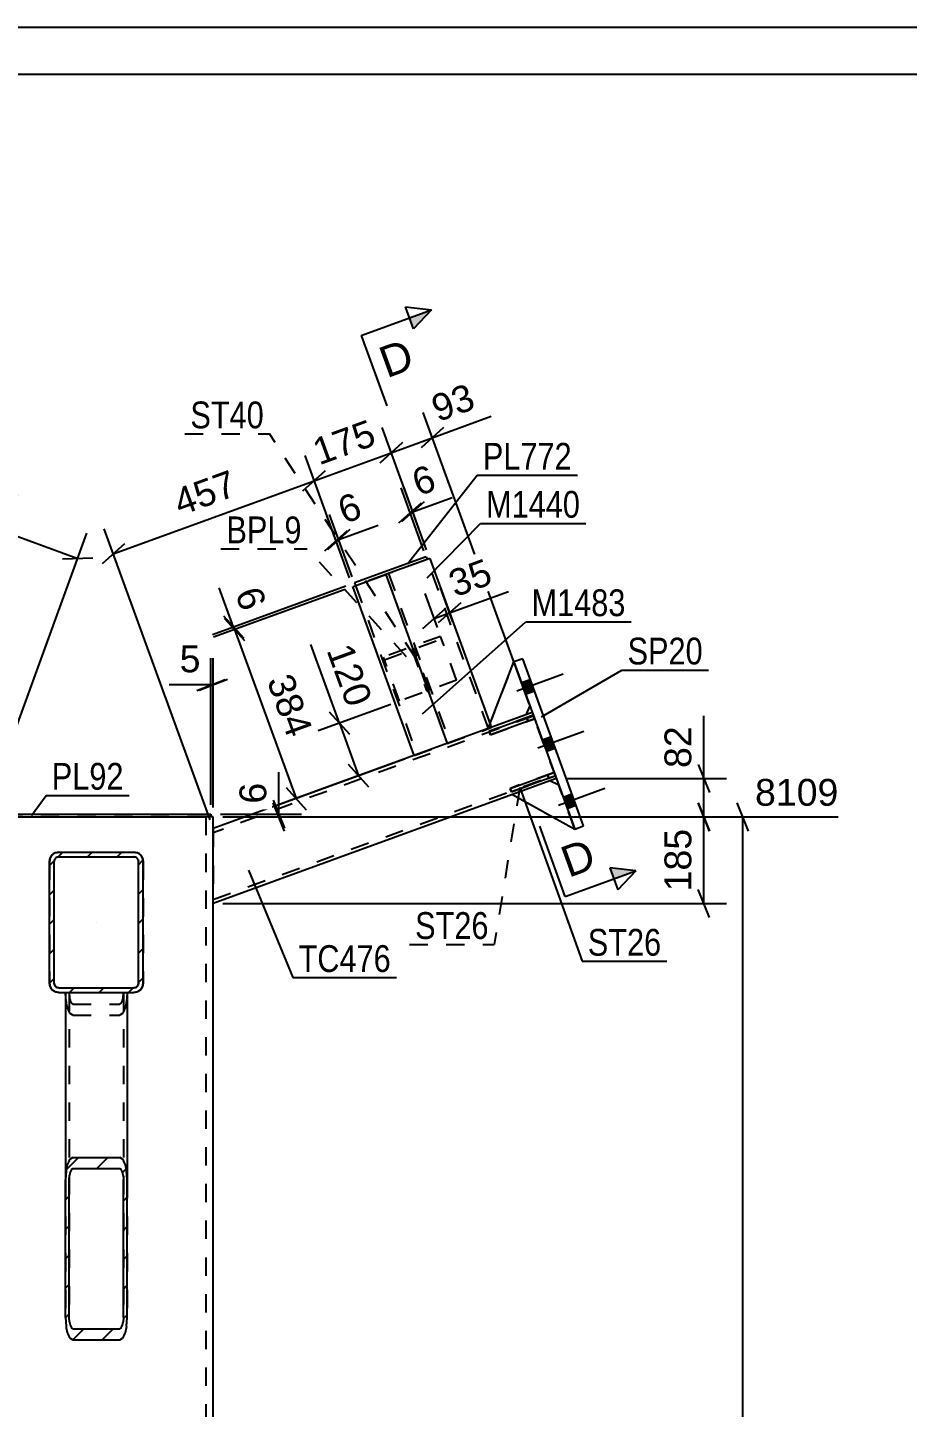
# Model space of a CAD drawing. Header units: millimetres. Extents: x -315 to 526, y -215 to 379.
# Drawn here: x -7.3 to 86.7, y 231.6 to 379 of the extents above; entities that cross this region are included whole.
import ezdxf

# ---------------------------------------------------------------- set-up
doc = ezdxf.new("R2010")
doc.units = ezdxf.units.MM
doc.linetypes.add('DXK_LINE_DOT2', pattern=[3.9198, 1.9599, -1.9599])
doc.linetypes.add('DXK_LINE_DOT3', pattern=[5.9187, 2.979, -0.9799, 0.9799, -0.9799])
doc.styles.add('Arial', font='arial.ttf', dxfattribs={"height": 0.2})
doc.styles.add('Arial Narrow', font='ARIALN.TTF', dxfattribs={"height": 0.2})

# ---------------------------------------------------------------- blocks, each defined once
blk = doc.blocks.new('Unknown-284857918-17864')
at = {"color": 5, "linetype": 'Continuous'}
for p, q in [((525.75, 378.96), (-315.25, 378.96)), ((520.75, 373.96), (-310.25, 373.96))]:
    blk.add_line(p, q, dxfattribs=at)
blk = doc.blocks.new('Part-284857918-11345 - 11259')
at = {"linetype": 'Continuous'}
h = blk.add_hatch(dxfattribs=at)
h.set_pattern_fill('', scale=0.7, style=0, pattern_type=0)
h.set_pattern_definition([(45, (-5, 276.9), (-1.57154, 1.57154), [])])
h.paths.add_polyline_path([(-5, 289.9), (-5, 276.9), (-4.92, 276.52), (-4.71, 276.19), (-4.38, 275.98), (-4, 275.9), (4, 275.9), (4.38, 275.98), (4.71, 276.19), (4.92, 276.52), (5, 276.9), (5, 289.9), (4.92, 290.28), (4.71, 290.61), (4.38, 290.82), (4, 290.9), (-4, 290.9), (-4.38, 290.82), (-4.71, 290.61), (-4.92, 290.28)])
h.paths.add_polyline_path([(-4.35, 290.25), (-4.19, 290.36), (-4, 290.4), (4, 290.4), (4.19, 290.36), (4.35, 290.25), (4.46, 290.09), (4.5, 289.9), (4.5, 276.9), (4.46, 276.71), (4.35, 276.55), (4.19, 276.44), (4, 276.4), (-4, 276.4), (-4.19, 276.44), (-4.35, 276.55), (-4.46, 276.71), (-4.5, 276.9), (-4.5, 289.9), (-4.46, 290.09)])
at = {"color": 7, "linetype": 'DXK_LINE_DOT2'}
for p, q in [((-4.38, 290.82), (-4, 290.9)), ((-4, 290.4), (-4.19, 290.36)), ((-4, 290.9), (4, 290.9)), ((-4, 290.4), (4, 290.4)), ((4, 290.9), (4.38, 290.82)), ((4.19, 290.36), (4, 290.4)), ((-5, 289.9), (-4.92, 290.28)), ((-5, 276.9), (-5, 289.9)), ((-4.46, 290.09), (-4.5, 289.9)), ((-4.5, 276.9), (-4.5, 289.9)), ((4.5, 289.9), (4.46, 290.09)), ((4.5, 276.9), (4.5, 289.9)), ((4.92, 290.28), (5, 289.9)), ((5, 276.9), (5, 289.9)), ((-4.92, 276.52), (-5, 276.9)), ((-4.5, 276.9), (-4.46, 276.71)), ((-4, 275.9), (-4.38, 275.98)), ((-4.19, 276.44), (-4, 276.4)), ((-4, 276.4), (4, 276.4)), ((-4, 275.9), (4, 275.9)), ((4, 276.4), (4.19, 276.44)), ((4.38, 275.98), (4, 275.9)), ((4.46, 276.71), (4.5, 276.9)), ((5, 276.9), (4.92, 276.52))]:
    blk.add_line(p, q, dxfattribs=at)
at = {"color": 2, "linetype": 'Continuous'}
for p, q in [((-4, 290.9), (-4.38, 290.82)), ((-4.19, 290.36), (-4, 290.4)), ((-4, 290.9), (4, 290.9)), ((-4, 290.4), (4, 290.4)), ((4.38, 290.82), (4, 290.9)), ((4, 290.4), (4.19, 290.36)), ((-4.92, 290.28), (-5, 289.9)), ((-5, 276.9), (-5, 289.9)), ((-4.5, 289.9), (-4.46, 290.09)), ((-4.5, 276.9), (-4.5, 289.9)), ((4.46, 290.09), (4.5, 289.9)), ((4.5, 276.9), (4.5, 289.9)), ((5, 289.9), (4.92, 290.28)), ((5, 276.9), (5, 289.9)), ((-5, 276.9), (-4.92, 276.52)), ((-4.46, 276.71), (-4.5, 276.9)), ((-4.38, 275.98), (-4, 275.9)), ((-4, 276.4), (-4.19, 276.44)), ((-4, 276.4), (4, 276.4)), ((-4, 275.9), (4, 275.9)), ((4.19, 276.44), (4, 276.4)), ((4, 275.9), (4.38, 275.98)), ((4.5, 276.9), (4.46, 276.71)), ((4.92, 276.52), (5, 276.9))]:
    blk.add_line(p, q, dxfattribs=at)
at = {"color": 7, "linetype": 'DXK_LINE_DOT3'}
blk.add_line((0, 283.4), (0, 283.4), dxfattribs=at)
at = {"color": 7, "linetype": 'DXK_LINE_DOT2'}
for centre, radius, start, end in [((-4, 289.9), 1, 112.5, 157.5), ((-4, 289.9), 0.5, 112.5, 157.5), ((4, 289.9), 0.5, 22.5, 67.5), ((4, 289.9), 1, 22.5, 67.5), ((-4, 276.9), 1, 202.5, 247.5), ((-4, 276.9), 0.5, 202.5, 247.5), ((4, 276.9), 0.5, 292.5, 337.5), ((4, 276.9), 1, 292.5, 337.5)]:
    blk.add_arc(centre, radius, start, end, dxfattribs=at)
at = {"color": 2, "linetype": 'Continuous'}
for centre, radius, start, end in [((-4, 289.9), 1, 112.5, 157.5), ((-4, 289.9), 0.5, 112.5, 157.5), ((4, 289.9), 0.5, 22.5, 67.5), ((4, 289.9), 1, 22.5, 67.5), ((-4, 276.9), 1, 202.5, 247.5), ((-4, 276.9), 0.5, 202.5, 247.5), ((4, 276.9), 0.5, 292.5, 337.5), ((4, 276.9), 1, 292.5, 337.5)]:
    blk.add_arc(centre, radius, start, end, dxfattribs=at)
blk = doc.blocks.new('Part-284857918-11347 - 11259')
at = {"linetype": 'Continuous'}
h = blk.add_hatch(dxfattribs=at)
h.set_pattern_fill('', scale=0.7, style=0, pattern_type=0)
h.set_pattern_definition([(45, (-3.3, 241.1665), (-1.57154, 1.57154), [])])
h.paths.add_polyline_path([(-3.3, 255.91), (-3.3, 241.17), (-3.24, 240.26), (-3.07, 239.5), (-2.81, 238.99), (-2.5, 238.81), (2.5, 238.81), (2.81, 238.99), (3.07, 239.5), (3.24, 240.26), (3.3, 241.17), (3.3, 255.91), (3.24, 256.81), (3.07, 257.58), (2.81, 258.09), (2.5, 258.27), (-2.5, 258.27), (-2.81, 258.09), (-3.07, 257.58), (-3.24, 256.81)])
h.paths.add_polyline_path([(-2.78, 256.74), (-2.65, 257), (-2.5, 257.09), (2.5, 257.09), (2.65, 257), (2.78, 256.74), (2.87, 256.36), (2.9, 255.91), (2.9, 241.17), (2.87, 240.72), (2.78, 240.33), (2.65, 240.08), (2.5, 239.99), (-2.5, 239.99), (-2.65, 240.08), (-2.78, 240.33), (-2.87, 240.72), (-2.9, 241.17), (-2.9, 255.91), (-2.87, 256.36)])
at = {"color": 2, "linetype": 'Continuous'}
for p, q in [((-3.3, 275.9), (-3.3, 255.91)), ((3.3, 275.9), (3.3, 255.91)), ((-2.5, 258.27), (-2.81, 258.09)), ((-2.5, 258.27), (2.5, 258.27)), ((2.81, 258.09), (2.5, 258.27)), ((-3.24, 256.81), (-3.3, 255.91)), ((-2.65, 257), (-2.5, 257.09)), ((-2.5, 257.09), (2.5, 257.09)), ((2.5, 257.09), (2.65, 257)), ((3.3, 255.91), (3.24, 256.81)), ((-3.3, 241.17), (-3.3, 255.91)), ((-2.9, 255.91), (-2.87, 256.36)), ((-2.9, 241.17), (-2.9, 255.91)), ((2.87, 256.36), (2.9, 255.91)), ((2.9, 241.17), (2.9, 255.91)), ((3.3, 241.17), (3.3, 255.91)), ((-3.3, 241.17), (-3.24, 240.26)), ((-2.87, 240.72), (-2.9, 241.17)), ((2.9, 241.17), (2.87, 240.72)), ((3.24, 240.26), (3.3, 241.17)), ((-2.81, 238.99), (-2.5, 238.81)), ((-2.5, 239.99), (-2.65, 240.08)), ((-2.5, 239.99), (2.5, 239.99)), ((-2.5, 238.81), (2.5, 238.81)), ((2.65, 240.08), (2.5, 239.99)), ((2.5, 238.81), (2.81, 238.99))]:
    blk.add_line(p, q, dxfattribs=at)
at = {"color": 7, "linetype": 'DXK_LINE_DOT2'}
for p, q in [((-3.3, 275.9), (3.3, 275.9)), ((-3.24, 274.94), (-3.3, 275.84)), ((-2.9, 275.9), (-2.9, 241.17)), ((-2.9, 275.84), (-2.87, 275.39)), ((2.87, 275.39), (2.9, 275.84)), ((2.9, 275.9), (2.9, 241.17)), ((3.3, 275.84), (3.24, 274.94)), ((-2.65, 274.75), (-2.5, 274.66)), ((-2.5, 274.66), (2.5, 274.66)), ((2.5, 274.66), (2.65, 274.75)), ((-2.5, 273.48), (-2.81, 273.66)), ((-2.5, 273.48), (2.5, 273.48)), ((2.81, 273.66), (2.5, 273.48)), ((-3.3, 255.91), (-3.3, 241.17)), ((3.3, 255.91), (3.3, 241.17))]:
    blk.add_line(p, q, dxfattribs=at)
for centre, radius, start, end in [((-0.49, 275.16), 2.76, 184.5911, 212.8754), ((-1.49, 275.5), 1.38, 184.5911, 212.8754), ((1.49, 275.5), 1.38, 327.1246, 355.4089), ((0.49, 275.16), 2.76, 327.1246, 355.4089)]:
    blk.add_arc(centre, radius, start, end, dxfattribs=at)
at = {"color": 2, "linetype": 'Continuous'}
for centre, radius, start, end in [((-0.49, 256.59), 2.76, 147.1246, 175.4089), ((0.49, 256.59), 2.76, 4.5911, 32.8754), ((-1.49, 256.25), 1.38, 147.1246, 175.4089), ((1.49, 256.25), 1.38, 4.5911, 32.8754), ((-0.49, 240.48), 2.76, 184.5911, 212.8754), ((-1.49, 240.83), 1.38, 184.5911, 212.8754), ((1.49, 240.83), 1.38, 327.1246, 355.4089), ((0.49, 240.48), 2.76, 327.1246, 355.4089)]:
    blk.add_arc(centre, radius, start, end, dxfattribs=at)
blk = doc.blocks.new('Part-284857918-11422 - 11259')
at = {"color": 7, "linetype": 'DXK_LINE_DOT2'}
for p, q in [((48.91, 299.41), (44.21, 297.7)), ((49.05, 299.04), (48.91, 299.41)), ((44.35, 297.33), (49.05, 299.04)), ((48.2, 299.16), (48.34, 298.78)), ((44.21, 297.7), (44.35, 297.33))]:
    blk.add_line(p, q, dxfattribs=at)
blk = doc.blocks.new('Part-284857918-11423 - 11259')
at = {"color": 7, "linetype": 'DXK_LINE_DOT2'}
for p, q in [((46.69, 305.52), (41.99, 303.81)), ((42.12, 303.43), (46.82, 305.14)), ((45.98, 305.26), (46.12, 304.89)), ((46.82, 305.14), (46.69, 305.52)), ((41.99, 303.81), (42.12, 303.43))]:
    blk.add_line(p, q, dxfattribs=at)
blk = doc.blocks.new('Part-284857918-11424 - 11259')
at = {"color": 2, "linetype": 'Continuous'}
for p, q in [((44.21, 297.7), (48.91, 299.41)), ((48.91, 299.41), (49.05, 299.04)), ((49.05, 299.04), (44.35, 297.33)), ((44.35, 297.33), (44.21, 297.7))]:
    blk.add_line(p, q, dxfattribs=at)
at = {"color": 7, "linetype": 'DXK_LINE_DOT2'}
blk.add_line((48.34, 298.78), (48.2, 299.16), dxfattribs=at)
blk = doc.blocks.new('Part-284857918-11425 - 11259')
at = {"color": 2, "linetype": 'Continuous'}
for p, q in [((41.99, 303.81), (46.69, 305.52)), ((46.82, 305.14), (42.12, 303.43)), ((46.69, 305.52), (46.82, 305.14)), ((42.12, 303.43), (41.99, 303.81))]:
    blk.add_line(p, q, dxfattribs=at)
at = {"color": 7, "linetype": 'DXK_LINE_DOT2'}
blk.add_line((46.12, 304.89), (45.98, 305.26), dxfattribs=at)
blk = doc.blocks.new('Part-284857918-11426 - 11259')
at = {"color": 7, "linetype": 'DXK_LINE_DOT2'}
for p, q in [((48.44, 298.5), (44.45, 297.04)), ((49.4, 298.05), (48.44, 298.5)), ((51.11, 293.35), (49.4, 298.05)), ((44.45, 297.04), (51.11, 293.35))]:
    blk.add_line(p, q, dxfattribs=at)
blk = doc.blocks.new('Part-284857918-11369 - 11259')
at = {"color": 7, "linetype": 'DXK_LINE_DOT2'}
for p, q in [((46.72, 305.43), (12.5, 292.97)), ((45.88, 305.55), (41.88, 304.09)), ((49.15, 298.75), (46.58, 305.8)), ((12.5, 285.84), (49.01, 299.13)), ((48.44, 298.5), (44.45, 297.04)), ((12.5, 293.4), (12.5, 285.42))]:
    blk.add_line(p, q, dxfattribs=at)
at = {"color": 2, "linetype": 'Continuous'}
for p, q in [((46.58, 305.8), (45.88, 305.55)), ((41.88, 304.09), (12.5, 293.4)), ((49.15, 298.75), (48.44, 298.5)), ((44.45, 297.04), (12.5, 285.42))]:
    blk.add_line(p, q, dxfattribs=at)
blk = doc.blocks.new('Part-284857918-11371 - 11259')
at = {"color": 2, "linetype": 'Continuous'}
for p, q in [((45.56, 311.55), (44.62, 311.21)), ((44.62, 311.21), (51.11, 293.35)), ((52.05, 293.69), (45.56, 311.55)), ((51.11, 293.35), (52.05, 293.69))]:
    blk.add_line(p, q, dxfattribs=at)
blk = doc.blocks.new('Part-284857918-11375 - 11259')
at = {"color": 2, "linetype": 'Continuous'}
for p, q in [((-12.25, 294.65), (-12.25, 294.95)), ((-12.25, 294.95), (12.25, 294.95)), ((12.25, 294.95), (12.25, 294.65)), ((-11.7, 294.65), (-12.25, 294.65)), ((12.25, 294.65), (11.7, 294.65))]:
    blk.add_line(p, q, dxfattribs=at)
at = {"color": 7, "linetype": 'DXK_LINE_DOT2'}
blk.add_line((11.7, 294.65), (-11.7, 294.65), dxfattribs=at)
blk = doc.blocks.new('Part-284857918-11381 - 11259')
at = {"color": 7, "linetype": 'DXK_LINE_DOT2'}
for p, q in [((-4, 290.9), (-4.38, 290.82)), ((-4.19, 290.36), (-4, 290.4)), ((-4, 290.9), (4, 290.9)), ((-4, 290.9), (-4, 290.9)), ((-4, 290.4), (-4, 290.4)), ((-4, 290.4), (4, 290.4)), ((4, 290.9), (4, 290.9)), ((4.38, 290.82), (4, 290.9)), ((4, 290.4), (4, 290.4)), ((4, 290.4), (4.19, 290.36)), ((-4.92, 290.28), (-5, 289.9)), ((-5, 289.9), (-5, 276.9)), ((-4.5, 289.9), (-4.46, 290.09)), ((-4.5, 289.9), (-4.5, 289.9)), ((-4.5, 276.9), (-4.5, 289.9)), ((4.46, 290.09), (4.5, 289.9)), ((4.5, 289.9), (4.5, 289.9)), ((4.5, 276.9), (4.5, 289.9)), ((5, 289.9), (4.92, 290.28)), ((5, 289.9), (5, 276.9)), ((-5, 276.9), (-4.92, 276.52)), ((-4.5, 276.9), (-4.5, 276.9)), ((-4.46, 276.71), (-4.5, 276.9)), ((-4.38, 275.98), (-4, 275.9)), ((-4, 276.4), (-4.19, 276.44)), ((-4, 276.4), (-4, 276.4)), ((-4, 276.4), (4, 276.4)), ((-4, 275.9), (4, 275.9)), ((-4, 275.9), (-4, 275.9)), ((4.19, 276.44), (4, 276.4)), ((4, 276.4), (4, 276.4)), ((4, 275.9), (4.38, 275.98)), ((4, 275.9), (4, 275.9)), ((4.5, 276.9), (4.46, 276.71)), ((4.5, 276.9), (4.5, 276.9)), ((4.92, 276.52), (5, 276.9))]:
    blk.add_line(p, q, dxfattribs=at)
for centre, radius, start, end in [((-4, 289.9), 1, 112.5, 157.5), ((-4, 289.9), 0.5, 112.5, 157.5), ((4, 289.9), 0.5, 22.5, 67.5), ((4, 289.9), 1, 22.5, 67.5), ((-4, 276.9), 1, 202.5, 247.5), ((-4, 276.9), 0.5, 202.5, 247.5), ((4, 276.9), 0.5, 292.5, 337.5), ((4, 276.9), 1, 292.5, 337.5)]:
    blk.add_arc(centre, radius, start, end, dxfattribs=at)
blk = doc.blocks.new('Part-284857918-11401 - 11259')
at = {"color": 2, "linetype": 'Continuous'}
for q in [(31.02, 320.57), (42.07, 304.56)]:
    blk.add_line((35.63, 322.25), q, dxfattribs=at)
at = {"color": 7, "linetype": 'DXK_LINE_DOT2'}
for p, q in [((41.91, 304.1), (35.35, 322.14)), ((30.97, 320.55), (30.93, 320.54)), ((30.93, 320.54), (30.97, 320.55)), ((30.93, 320.54), (37.5, 302.49)), ((31.02, 320.57), (30.97, 320.55)), ((30.97, 320.55), (31.02, 320.57)), ((31.21, 320.64), (31.23, 320.65)), ((31.21, 320.64), (37.78, 302.59)), ((37.5, 302.49), (42.2, 304.2)), ((41.9, 304.14), (41.91, 304.1)), ((42.07, 304.56), (42.2, 304.2))]:
    blk.add_line(p, q, dxfattribs=at)
blk = doc.blocks.new('Part-284857918-11403 - 11259')
at = {"color": 2, "linetype": 'Continuous'}
for p, q in [((27.45, 319.27), (30.93, 320.54)), ((30.93, 320.54), (37.5, 302.49)), ((27.41, 319.25), (27.45, 319.27)), ((33.97, 301.21), (27.41, 319.25))]:
    blk.add_line(p, q, dxfattribs=at)
at = {"color": 7, "linetype": 'DXK_LINE_DOT2'}
for p, q in [((27.69, 319.36), (34.26, 301.31)), ((33.97, 301.21), (37.5, 302.49)), ((37.5, 302.49), (37.5, 302.49)), ((37.5, 302.49), (37.5, 302.49)), ((37.5, 302.49), (37.5, 302.49)), ((33.97, 301.21), (33.97, 301.21)), ((33.97, 301.21), (33.97, 301.21))]:
    blk.add_line(p, q, dxfattribs=at)
blk = doc.blocks.new('Part-284857918-11405 - 11259')
at = {"color": 2, "linetype": 'Continuous'}
for p, q in [((35.24, 322.43), (27.59, 319.64)), ((35.24, 322.43), (35.35, 322.14)), ((31.02, 320.57), (30.93, 320.54)), ((27.59, 319.64), (27.69, 319.36))]:
    blk.add_line(p, q, dxfattribs=at)
at = {"color": 7, "linetype": 'DXK_LINE_DOT2'}
for p, q in [((35.35, 322.14), (31.02, 320.57)), ((30.93, 320.54), (27.69, 319.36))]:
    blk.add_line(p, q, dxfattribs=at)
blk = doc.blocks.new('Part-284857918-11407 - 11259')
at = {"color": 7, "linetype": 'DXK_LINE_DOT2'}
for p, q in [((36.79, 313.94), (30.68, 311.72)), ((38.5, 309.25), (36.79, 313.94)), ((30.78, 311.44), (36.89, 313.66)), ((32.39, 307.02), (30.68, 311.72)), ((38.5, 309.25), (32.39, 307.02))]:
    blk.add_line(p, q, dxfattribs=at)
blk = doc.blocks.new('Part-284857918-11408 - 11259')
at = {"color": 7, "linetype": 'DXK_LINE_DOT2'}
for p, q in [((33.98, 312.6), (33.7, 312.5)), ((33.7, 312.5), (35.31, 308.08)), ((35.59, 308.19), (33.98, 312.6)), ((34.24, 311.9), (33.95, 311.8)), ((35.31, 308.08), (35.59, 308.19))]:
    blk.add_line(p, q, dxfattribs=at)
blk = doc.blocks.new('Part-284857918-11413 - 11259')
at = {"color": 2, "linetype": 'Continuous'}
for p, q in [((-10.9, 294.65), (11.7, 294.65)), ((12.5, 294.65), (12.25, 294.65)), ((12.5, 62), (12.5, 294.65))]:
    blk.add_line(p, q, dxfattribs=at)
at = {"color": 7, "linetype": 'DXK_LINE_DOT2'}
for p, q in [((12.25, 294.65), (10.9, 294.65)), ((11.7, 294.65), (11.7, 62))]:
    blk.add_line(p, q, dxfattribs=at)
blk = doc.blocks.new('Part-284857918-11427 - 11259')
at = {"color": 2, "linetype": 'Continuous'}
for p, q in [((48.44, 298.5), (44.45, 297.04)), ((49.4, 298.05), (48.44, 298.5)), ((44.45, 297.04), (51.11, 293.35))]:
    blk.add_line(p, q, dxfattribs=at)
at = {"color": 7, "linetype": 'DXK_LINE_DOT2'}
blk.add_line((51.11, 293.35), (49.4, 298.05), dxfattribs=at)
blk = doc.blocks.new('Part-284857918-11428 - 11259')
at = {"color": 7, "linetype": 'DXK_LINE_DOT2'}
for p, q in [((41.88, 304.09), (44.62, 311.21)), ((44.62, 311.21), (46.33, 306.51)), ((45.88, 305.55), (41.88, 304.09)), ((46.33, 306.51), (45.88, 305.55))]:
    blk.add_line(p, q, dxfattribs=at)
blk = doc.blocks.new('Part-284857918-11429 - 11259')
at = {"color": 2, "linetype": 'Continuous'}
for p, q in [((41.88, 304.09), (44.62, 311.21)), ((45.88, 305.55), (41.88, 304.09)), ((46.33, 306.51), (45.88, 305.55))]:
    blk.add_line(p, q, dxfattribs=at)
at = {"color": 7, "linetype": 'DXK_LINE_DOT2'}
blk.add_line((44.62, 311.21), (46.33, 306.51), dxfattribs=at)
blk = doc.blocks.new('Bolt-284857918-11459 - 11259')
at = {"linetype": 'Continuous'}
for points in [[(45.42, 309), (45.86, 307.78), (46.8, 308.12), (46.36, 309.34)], [(45.42, 309), (45.86, 307.78), (46.8, 308.12), (46.36, 309.34)], [(45.42, 309), (45.86, 307.78), (46.8, 308.12), (46.36, 309.34)], [(47.64, 302.89), (48.09, 301.67), (49.03, 302.01), (48.58, 303.23)], [(47.64, 302.89), (48.09, 301.67), (49.03, 302.01), (48.58, 303.23)], [(49.87, 296.78), (50.31, 295.56), (51.25, 295.9), (50.81, 297.12)], [(49.87, 296.78), (50.31, 295.56), (51.25, 295.9), (50.81, 297.12)], [(49.87, 296.78), (50.31, 295.56), (51.25, 295.9), (50.81, 297.12)]]:
    blk.add_hatch(color=1, dxfattribs=at).paths.add_polyline_path(points)
at = {"color": 1, "linetype": 'Continuous'}
for p, q in [((44.94, 308.13), (49.87, 309.93)), ((44.94, 308.13), (49.87, 309.93)), ((44.94, 308.13), (49.87, 309.93)), ((45.42, 309), (46.36, 309.34)), ((45.42, 309), (46.36, 309.34)), ((45.42, 309), (46.36, 309.34)), ((45.86, 307.78), (46.8, 308.12)), ((45.86, 307.78), (46.8, 308.12)), ((45.86, 307.78), (46.8, 308.12)), ((47.16, 302.02), (52.09, 303.82)), ((47.16, 302.02), (52.09, 303.82)), ((47.64, 302.89), (48.58, 303.23)), ((47.64, 302.89), (48.58, 303.23)), ((48.09, 301.67), (49.03, 302.01)), ((48.09, 301.67), (49.03, 302.01)), ((49.38, 295.91), (54.32, 297.71)), ((49.38, 295.91), (54.32, 297.71)), ((49.38, 295.91), (54.32, 297.71)), ((49.87, 296.78), (50.81, 297.12)), ((49.87, 296.78), (50.81, 297.12)), ((49.87, 296.78), (50.81, 297.12)), ((50.31, 295.56), (51.25, 295.9)), ((50.31, 295.56), (51.25, 295.9)), ((50.31, 295.56), (51.25, 295.9))]:
    blk.add_line(p, q, dxfattribs=at)
blk = doc.blocks.new('StraightDimension-284857918-29496 - 11259')
at = {"color": 7, "linetype": 'Continuous'}
for p, q in [((35, 323.08), (32.56, 329.81)), ((35.29, 323.19), (32.84, 329.92)), ((32.33, 326.06), (34.73, 328.21)), ((35.02, 328.31), (32.61, 326.16)), ((33.53, 327.13), (33.81, 327.24))]:
    blk.add_line(p, q, dxfattribs=at)
at = {"color": 0}
blk.add_wipeout([(37.27, 329.29), (35.83, 333.24), (32.61, 332.07), (34.05, 328.12)], dxfattribs=at)
at = {"color": 7, "linetype": 'Continuous'}
blk.add_line((33.81, 327.24), (38.02, 328.77), dxfattribs=at)
blk.add_line((33.81, 327.24), (38.02, 328.77), dxfattribs=at)
at = {"color": 3, "style": 'Arial'}
blk.add_text('6', height=2.87, rotation=20.002, dxfattribs=at).set_placement((34.41, 328.89))
blk = doc.blocks.new('StraightDimension-284857918-29830 - 11259')
at = {"color": 7, "linetype": 'Continuous'}
for p, q in [((46.24, 306.74), (34.92, 337.84)), ((35.29, 323.19), (30.53, 336.24)), ((37.1, 336.24), (34.69, 334.08)), ((30.31, 332.49), (32.71, 334.64)), ((31.51, 333.56), (35.9, 335.16))]:
    blk.add_line(p, q, dxfattribs=at)
at = {"color": 0}
blk.add_wipeout([(41.44, 337.98), (40, 341.92), (34.7, 339.99), (36.13, 336.04)], dxfattribs=at)
at = {"color": 7, "linetype": 'Continuous'}
blk.add_line((35.9, 335.16), (42.19, 337.45), dxfattribs=at)
blk.add_line((35.9, 335.16), (42.19, 337.45), dxfattribs=at)
at = {"color": 3, "style": 'Arial'}
blk.add_text('93', height=2.865, rotation=20.002, dxfattribs=at).set_placement((36.49, 336.81))
blk = doc.blocks.new('StraightDimension-284857918-29334 - 11259')
at = {"color": 7, "linetype": 'Continuous'}
for p, q in [((12.25, 295.95), (12.25, 311.6)), ((12.5, 295.65), (12.5, 311.6)), ((12.25, 308.75), (7.78, 308.75)), ((12.25, 308.75), (7.78, 308.75)), ((10.75, 308.15), (13.75, 309.35)), ((14, 309.35), (11, 308.15)), ((12.25, 308.75), (12.5, 308.75))]:
    blk.add_line(p, q, dxfattribs=at)
at = {"color": 0}
blk.add_wipeout([(11.73, 309.5), (11.73, 313.7), (8.3, 313.7), (8.3, 309.5)], dxfattribs=at)
at = {"color": 3, "style": 'Arial'}
blk.add_text('5', height=2.87, dxfattribs=at).set_placement((8.9, 310.1))
blk = doc.blocks.new('StraightDimension-284857918-29380 - 11259')
at = {"color": 7, "linetype": 'Continuous'}
for p, q in [((69.68, 293.15), (68.48, 296.15)), ((13.5, 294.65), (79.27, 294.65)), ((69.08, 124.27), (69.08, 294.65))]:
    blk.add_line(p, q, dxfattribs=at)
at = {"color": 0, "linetype": 'Continuous'}
blk.add_wipeout([(79.87, 295.25), (79.87, 299.45), (69.78, 299.45), (69.78, 295.25)], dxfattribs=at)
at = {"color": 3, "linetype": 'Continuous', "style": 'Arial'}
blk.add_text('8109', height=2.865, dxfattribs=at).set_placement((70.38, 295.85))
blk = doc.blocks.new('StraightDimension-284857918-29478 - 11259')
at = {"color": 7, "linetype": 'Continuous'}
for p, q in [((64.92, 298.75), (64.92, 305.45)), ((64.92, 298.75), (64.92, 305.45)), ((64.32, 300.25), (65.52, 297.25)), ((50.15, 298.75), (67.32, 298.75)), ((64.92, 294.65), (64.92, 298.75)), ((65.52, 293.15), (64.32, 296.15)), ((13.5, 294.65), (67.32, 294.65))]:
    blk.add_line(p, q, dxfattribs=at)
at = {"color": 0}
blk.add_wipeout([(64.17, 304.93), (59.97, 304.93), (59.97, 299.28), (64.17, 299.28)], dxfattribs=at)
at = {"color": 3, "style": 'Arial'}
blk.add_text('82', height=2.865, rotation=90.0002, dxfattribs=at).set_placement((63.57, 299.88))
blk = doc.blocks.new('StraightDimension-284857918-29479 - 11259')
at = {"color": 7, "linetype": 'Continuous'}
for p, q in [((64.32, 296.15), (65.52, 293.15)), ((13.5, 294.65), (67.32, 294.65)), ((64.92, 285.42), (64.92, 294.65)), ((65.52, 283.92), (64.32, 286.92)), ((13.5, 285.42), (67.32, 285.42))]:
    blk.add_line(p, q, dxfattribs=at)
at = {"color": 0}
blk.add_wipeout([(64.17, 293.97), (59.97, 293.97), (59.97, 286.1), (64.17, 286.1)], dxfattribs=at)
at = {"color": 3, "style": 'Arial'}
blk.add_text('185', height=2.865, rotation=90.0002, dxfattribs=at).set_placement((63.57, 286.7))
blk = doc.blocks.new('StraightDimension-284857918-29621 - 11259')
at = {"color": 7, "linetype": 'Continuous'}
for p, q in [((-27.06, 320.2), (-22.49, 332.76)), ((-21.85, 330.14), (-25.08, 330.04)), ((-23.46, 330.09), (-1.99, 322.27)), ((-12.16, 294.34), (-1.02, 324.95)), ((-3.61, 322.22), (-0.38, 322.32))]:
    blk.add_line(p, q, dxfattribs=at)
at = {"color": 0}
blk.add_wipeout([(-8.77, 325.54), (-7.34, 329.48), (-14.73, 332.18), (-16.17, 328.23)], dxfattribs=at)
at = {"color": 3, "style": 'Arial'}
blk.add_text('457', height=2.865, rotation=-20.002, dxfattribs=at).set_placement((-15.4, 328.59))
blk = doc.blocks.new('StraightDimension-284857918-29831 - 11259')
at = {"color": 7, "linetype": 'Continuous'}
for p, q in [((35.29, 323.19), (30.53, 336.24)), ((32.71, 334.64), (30.31, 332.49)), ((27.06, 320.19), (22.31, 333.25)), ((23.29, 330.57), (31.51, 333.56)), ((22.08, 329.49), (24.49, 331.65))]:
    blk.add_line(p, q, dxfattribs=at)
at = {"color": 0}
blk.add_wipeout([(30.84, 334.12), (29.4, 338.06), (22.01, 335.37), (23.44, 331.43)], dxfattribs=at)
at = {"color": 3, "style": 'Arial'}
blk.add_text('175', height=2.865, rotation=20.002, dxfattribs=at).set_placement((23.8, 332.19))
blk = doc.blocks.new('StraightDimension-284857918-29832 - 11259')
at = {"color": 7, "linetype": 'Continuous'}
for p, q in [((27.06, 320.19), (22.31, 333.25)), ((22.08, 329.49), (24.49, 331.65)), ((1.81, 322.76), (23.29, 330.57)), ((12.16, 294.34), (0.84, 325.43)), ((3.02, 323.83), (0.61, 321.68))]:
    blk.add_line(p, q, dxfattribs=at)
at = {"color": 0}
blk.add_wipeout([(15.99, 328.71), (14.56, 332.66), (7.16, 329.97), (8.6, 326.02)], dxfattribs=at)
at = {"color": 3, "style": 'Arial'}
blk.add_text('457', height=2.865, rotation=20.002, dxfattribs=at).set_placement((8.95, 326.79))
blk = doc.blocks.new('StraightDimension-284857918-29956 - 11259')
at = {"color": 7, "linetype": 'Continuous'}
for p, q in [((19.51, 294.95), (19.51, 299.42)), ((19.51, 294.95), (19.51, 299.42)), ((18.91, 296.45), (20.11, 293.45)), ((13.25, 294.95), (21.91, 294.95)), ((20.11, 293.15), (18.91, 296.15)), ((19.51, 294.65), (19.51, 294.95)), ((13.5, 294.65), (21.91, 294.65))]:
    blk.add_line(p, q, dxfattribs=at)
at = {"color": 0}
blk.add_wipeout([(18.76, 298.9), (14.56, 298.9), (14.56, 295.47), (18.76, 295.47)], dxfattribs=at)
at = {"color": 3, "style": 'Arial'}
blk.add_text('6', height=2.87, rotation=90.0002, dxfattribs=at).set_placement((18.16, 296.07))
blk = doc.blocks.new('StraightDimension-284857918-30021 - 11259')
at = {"color": 7, "linetype": 'Continuous'}
for p, q in [((26.47, 318.91), (12.52, 313.84)), ((15.85, 313.45), (13.7, 315.86)), ((14.77, 314.66), (21.34, 296.61)), ((33.03, 300.86), (19.09, 295.79)), ((20.27, 297.81), (22.42, 295.41))]:
    blk.add_line(p, q, dxfattribs=at)
at = {"color": 0}
blk.add_wipeout([(20.11, 302.19), (24.06, 303.63), (21.36, 311.02), (17.42, 309.59)], dxfattribs=at)
at = {"color": 3, "style": 'Arial'}
blk.add_text('384', height=2.865, rotation=-69.9983, dxfattribs=at).set_placement((18.19, 309.23))
blk = doc.blocks.new('StraightDimension-284857918-30022 - 11259')
at = {"color": 7, "linetype": 'Continuous'}
for p, q in [((26.65, 319.3), (12.42, 314.12)), ((26.47, 318.91), (12.52, 313.84)), ((13.59, 316.14), (15.75, 313.73)), ((15.85, 313.45), (13.7, 315.86)), ((14.67, 314.94), (14.77, 314.66))]:
    blk.add_line(p, q, dxfattribs=at)
at = {"color": 0}
blk.add_wipeout([(15.2, 315.69), (19.14, 317.13), (17.97, 320.34), (14.03, 318.91)], dxfattribs=at)
at = {"color": 7, "linetype": 'Continuous'}
blk.add_line((14.67, 314.94), (13.14, 319.14), dxfattribs=at)
blk.add_line((14.67, 314.94), (13.14, 319.14), dxfattribs=at)
at = {"color": 3, "style": 'Arial'}
blk.add_text('6', height=2.87, rotation=-69.9983, dxfattribs=at).set_placement((14.79, 318.55))
blk = doc.blocks.new('StraightDimension-284857918-30043 - 11259')
at = {"color": 7, "linetype": 'Continuous'}
for p, q in [((27.06, 320.19), (24.64, 326.85)), ((27.35, 320.3), (24.92, 326.95)), ((24.41, 323.09), (26.82, 325.25)), ((27.1, 325.35), (24.69, 323.2)), ((25.62, 324.17), (25.9, 324.27))]:
    blk.add_line(p, q, dxfattribs=at)
at = {"color": 0}
blk.add_wipeout([(29.35, 326.33), (27.92, 330.28), (24.7, 329.1), (26.14, 325.16)], dxfattribs=at)
at = {"color": 7, "linetype": 'Continuous'}
blk.add_line((25.9, 324.27), (30.1, 325.8), dxfattribs=at)
blk.add_line((25.9, 324.27), (30.1, 325.8), dxfattribs=at)
at = {"color": 3, "style": 'Arial'}
blk.add_text('6', height=2.87, rotation=20.002, dxfattribs=at).set_placement((26.49, 325.93))
blk = doc.blocks.new('StraightDimension-284857918-36900 - 11259')
at = {"color": 7, "linetype": 'Continuous'}
for p, q in [((31.45, 306.68), (23.71, 303.86)), ((24.89, 305.89), (27.04, 303.48)), ((25.97, 304.68), (28.02, 299.05)), ((33.03, 300.87), (25.76, 298.22)), ((29.1, 297.84), (26.94, 300.25))]:
    blk.add_line(p, q, dxfattribs=at)
at = {"color": 0}
blk.add_wipeout([(26.49, 305.43), (30.44, 306.87), (27.75, 314.27), (23.8, 312.83)], dxfattribs=at)
at = {"color": 7, "linetype": 'Continuous'}
blk.add_line((25.97, 304.68), (22.92, 313.07), dxfattribs=at)
blk.add_line((25.97, 304.68), (22.92, 313.07), dxfattribs=at)
at = {"color": 3, "style": 'Arial'}
blk.add_text('120', height=2.865, rotation=-69.9983, dxfattribs=at).set_placement((24.57, 312.47))
blk = doc.blocks.new('StraightDimension-284857918-36943 - 11259')
at = {"color": 7, "linetype": 'Continuous'}
for p, q in [((36.45, 314.88), (35.12, 318.53)), ((38.09, 315.48), (36.76, 319.13)), ((34.89, 314.78), (37.3, 316.93)), ((38.94, 317.53), (36.53, 315.37)), ((36.09, 315.85), (37.74, 316.45))]:
    blk.add_line(p, q, dxfattribs=at)
at = {"color": 0}
blk.add_wipeout([(43.28, 319.27), (41.84, 323.21), (36.54, 321.28), (37.97, 317.34)], dxfattribs=at)
at = {"color": 7, "linetype": 'Continuous'}
blk.add_line((37.74, 316.45), (44.03, 318.74), dxfattribs=at)
blk.add_line((37.74, 316.45), (44.03, 318.74), dxfattribs=at)
at = {"color": 3, "style": 'Arial'}
blk.add_text('35', height=2.865, rotation=20.002, dxfattribs=at).set_placement((38.33, 318.1))
blk = doc.blocks.new('Mark-284857918-36894 - 11259')
at = {"color": 0}
blk.add_wipeout([(21.94, 323.88), (21.94, 326.88), (13.9, 326.88), (13.9, 323.88)], dxfattribs=at)
blk.add_wipeout([(21.94, 323.88), (21.94, 326.88), (13.9, 326.88), (13.9, 323.88)], dxfattribs=at)
at = {"color": 30, "linetype": 'DXK_LINE_DOT2'}
for p in [(13.3, 323.28), (33.14, 311.77)]:
    blk.add_line(p, (22.54, 323.28), dxfattribs=at)
at = {"color": 3, "style": 'Arial Narrow'}
blk.add_text('BPL9', height=2.863, dxfattribs=at).set_placement((13.9, 323.88))
blk = doc.blocks.new('Mark-284857918-29864 - 11259')
at = {"color": 0}
blk.add_wipeout([(51.69, 326.61), (51.69, 329.61), (41.64, 329.61), (41.64, 326.61)], dxfattribs=at)
blk.add_wipeout([(51.69, 326.61), (51.69, 329.61), (41.64, 329.61), (41.64, 326.61)], dxfattribs=at)
at = {"color": 30, "linetype": 'Continuous'}
for p, q in [((35.34, 320.2), (41.04, 326.01)), ((41.04, 326.01), (52.29, 326.01))]:
    blk.add_line(p, q, dxfattribs=at)
at = {"color": 3, "style": 'Arial Narrow'}
blk.add_text('M1440', height=2.863, dxfattribs=at).set_placement((41.64, 326.61))
blk = doc.blocks.new('Mark-284857918-29867 - 11259')
at = {"color": 0}
blk.add_wipeout([(56.55, 316.1), (56.55, 319.1), (46.5, 319.1), (46.5, 316.1)], dxfattribs=at)
blk.add_wipeout([(56.55, 316.1), (56.55, 319.1), (46.5, 319.1), (46.5, 316.1)], dxfattribs=at)
at = {"color": 30, "linetype": 'Continuous'}
for p, q in [((34.86, 305.67), (45.9, 315.5)), ((45.9, 315.5), (57.15, 315.5))]:
    blk.add_line(p, q, dxfattribs=at)
at = {"color": 3, "style": 'Arial Narrow'}
blk.add_text('M1483', height=2.863, dxfattribs=at).set_placement((46.5, 316.1))
blk = doc.blocks.new('Mark-284857918-29870 - 11259')
at = {"color": 0}
blk.add_wipeout([(50.8, 331.74), (50.8, 334.74), (41.3, 334.74), (41.3, 331.74)], dxfattribs=at)
blk.add_wipeout([(50.8, 331.74), (50.8, 334.74), (41.3, 334.74), (41.3, 331.74)], dxfattribs=at)
at = {"color": 30, "linetype": 'Continuous'}
for p, q in [((33.26, 321.7), (40.7, 331.14)), ((40.7, 331.14), (51.4, 331.14))]:
    blk.add_line(p, q, dxfattribs=at)
at = {"color": 3, "style": 'Arial Narrow'}
blk.add_text('PL772', height=2.863, dxfattribs=at).set_placement((41.3, 331.74))
blk = doc.blocks.new('Mark-284857918-29883 - 11259')
at = {"color": 0}
blk.add_wipeout([(31.47, 278.09), (31.47, 281.09), (21.61, 281.09), (21.61, 278.09)], dxfattribs=at)
blk.add_wipeout([(31.47, 278.09), (31.47, 281.09), (21.61, 281.09), (21.61, 278.09)], dxfattribs=at)
at = {"color": 30, "linetype": 'Continuous'}
for p, q in [((16.25, 288.95), (21.01, 277.49)), ((21.01, 277.49), (32.07, 277.49))]:
    blk.add_line(p, q, dxfattribs=at)
at = {"color": 3, "style": 'Arial Narrow'}
blk.add_text('TC476', height=2.863, dxfattribs=at).set_placement((21.61, 278.09))
blk = doc.blocks.new('Mark-284857918-29941 - 11259')
at = {"color": 0}
blk.add_wipeout([(2.92, 297.56), (2.92, 300.56), (-4.76, 300.56), (-4.76, 297.56)], dxfattribs=at)
blk.add_wipeout([(2.92, 297.56), (2.92, 300.56), (-4.76, 300.56), (-4.76, 297.56)], dxfattribs=at)
at = {"color": 30, "linetype": 'Continuous'}
for p, q in [((-6.91, 294.8), (-5.36, 296.96)), ((-5.36, 296.96), (3.52, 296.96))]:
    blk.add_line(p, q, dxfattribs=at)
at = {"color": 3, "style": 'Arial Narrow'}
blk.add_text('PL92', height=2.863, dxfattribs=at).set_placement((-4.76, 297.56))
blk = doc.blocks.new('Mark-284857918-31989 - 11259')
at = {"color": 0}
blk.add_wipeout([(64.8, 310.94), (64.8, 313.94), (56.76, 313.94), (56.76, 310.94)], dxfattribs=at)
blk.add_wipeout([(64.8, 310.94), (64.8, 313.94), (56.76, 313.94), (56.76, 310.94)], dxfattribs=at)
at = {"color": 30, "linetype": 'Continuous'}
for p, q in [((47.58, 305.33), (56.16, 310.34)), ((56.16, 310.34), (65.4, 310.34))]:
    blk.add_line(p, q, dxfattribs=at)
at = {"color": 3, "style": 'Arial Narrow'}
blk.add_text('SP20', height=2.863, dxfattribs=at).set_placement((56.76, 310.94))
blk = doc.blocks.new('SectionMark-284857918-32582 - 11259')
at = {"linetype": 'Continuous'}
for points in [[(33.89, 346.79), (33.46, 347.96), (35.81, 348.82)], [(55.28, 288.02), (54.85, 289.2), (57.63, 288.88)]]:
    blk.add_hatch(color=6, dxfattribs=at).paths.add_polyline_path(points)
at = {"color": 6, "linetype": 'Continuous'}
for p, q in [((33.89, 346.79), (33.03, 349.14)), ((33.03, 349.14), (35.81, 348.82)), ((35.81, 348.82), (33.89, 346.79)), ((57.63, 288.88), (54.85, 289.2)), ((54.85, 289.2), (55.71, 286.85)), ((57.63, 288.88), (55.71, 286.85))]:
    blk.add_line(p, q, dxfattribs=at)
at = {"color": 0, "linetype": 'Continuous'}
for points in [[(34.2, 342.65), (33, 345.93), (29.83, 344.78), (31.03, 341.49)], [(53.62, 289.28), (52.42, 292.57), (49.25, 291.42), (50.45, 288.13)]]:
    blk.add_wipeout(points, dxfattribs=at)
at = {"color": 6, "linetype": 'Continuous'}
for p, q in [((28.29, 346.08), (35.81, 348.82)), ((28.29, 346.08), (31.03, 338.57)), ((50.11, 286.14), (47.37, 293.66)), ((50.11, 286.14), (57.63, 288.88))]:
    blk.add_line(p, q, dxfattribs=at)
at = {"color": 3, "linetype": 'Continuous', "style": 'Arial'}
for p in [(31.03, 341.49), (50.45, 288.13)]:
    blk.add_text('D', height=3.34, rotation=20.002, dxfattribs=at).set_placement(p)
blk = doc.blocks.new('Mark-284857918-37499 - 11259')
at = {"color": 0}
blk.add_wipeout([(17.9, 336.16), (17.9, 339.16), (10.05, 339.16), (10.05, 336.16)], dxfattribs=at)
blk.add_wipeout([(17.9, 336.16), (17.9, 339.16), (10.05, 339.16), (10.05, 336.16)], dxfattribs=at)
at = {"color": 30, "linetype": 'DXK_LINE_DOT2'}
for p in [(9.45, 335.56), (34.1, 311.65)]:
    blk.add_line(p, (18.5, 335.56), dxfattribs=at)
at = {"color": 3, "style": 'Arial Narrow'}
blk.add_text('ST40', height=2.863, dxfattribs=at).set_placement((10.05, 336.16))
blk = doc.blocks.new('Mark-284857918-37508 - 11259')
at = {"color": 0}
blk.add_wipeout([(41.92, 281.62), (41.92, 284.62), (34.06, 284.62), (34.06, 281.62)], dxfattribs=at)
blk.add_wipeout([(41.92, 281.62), (41.92, 284.62), (34.06, 284.62), (34.06, 281.62)], dxfattribs=at)
at = {"color": 30, "linetype": 'DXK_LINE_DOT2'}
for p in [(45.24, 297.78), (33.46, 281.02)]:
    blk.add_line(p, (42.52, 281.02), dxfattribs=at)
at = {"color": 3, "style": 'Arial Narrow'}
blk.add_text('ST26', height=2.863, dxfattribs=at).set_placement((34.06, 281.62))
blk = doc.blocks.new('Mark-284857918-37514 - 11259')
at = {"color": 0}
blk.add_wipeout([(60.36, 279.83), (60.36, 282.83), (52.51, 282.83), (52.51, 279.83)], dxfattribs=at)
blk.add_wipeout([(60.36, 279.83), (60.36, 282.83), (52.51, 282.83), (52.51, 279.83)], dxfattribs=at)
at = {"color": 30, "linetype": 'Continuous'}
for p, q in [((45.25, 297.78), (51.91, 279.23)), ((51.91, 279.23), (60.96, 279.23))]:
    blk.add_line(p, q, dxfattribs=at)
at = {"color": 3, "style": 'Arial Narrow'}
blk.add_text('ST26', height=2.863, dxfattribs=at).set_placement((52.51, 279.83))

msp = doc.modelspace()

# ---------------------------------------------------------------- block references
for name in ['Unknown-284857918-17864', 'Part-284857918-11405 - 11259', 'Part-284857918-11401 - 11259', 'Part-284857918-11403 - 11259', 'Part-284857918-11407 - 11259', 'Part-284857918-11408 - 11259', 'Part-284857918-11428 - 11259', 'Part-284857918-11429 - 11259', 'Part-284857918-11371 - 11259', 'Bolt-284857918-11459 - 11259', 'Part-284857918-11369 - 11259', 'Part-284857918-11423 - 11259', 'Part-284857918-11425 - 11259', 'Part-284857918-11422 - 11259', 'Part-284857918-11424 - 11259', 'Part-284857918-11426 - 11259', 'Part-284857918-11427 - 11259', 'Part-284857918-11375 - 11259', 'Part-284857918-11413 - 11259', 'Part-284857918-11345 - 11259', 'Part-284857918-11381 - 11259', 'Part-284857918-11347 - 11259']:
    msp.add_blockref(name, (0, 0))

# ---------------------------------------------------------------- next in the draw order: block references
for name in ['StraightDimension-284857918-29496 - 11259', 'StraightDimension-284857918-29621 - 11259', 'StraightDimension-284857918-29334 - 11259']:
    msp.add_blockref(name, (0, 0))

# ---------------------------------------------------------------- next in the draw order: block references
for name in ['StraightDimension-284857918-29830 - 11259', 'StraightDimension-284857918-29380 - 11259']:
    msp.add_blockref(name, (0, 0))

# ---------------------------------------------------------------- next in the draw order: block references
for name in ['StraightDimension-284857918-29831 - 11259', 'StraightDimension-284857918-29478 - 11259']:
    msp.add_blockref(name, (0, 0))

# ---------------------------------------------------------------- next in the draw order: block references
for name in ['StraightDimension-284857918-36943 - 11259', 'StraightDimension-284857918-29479 - 11259']:
    msp.add_blockref(name, (0, 0))

# ---------------------------------------------------------------- next in the draw order: block references
for name in ['StraightDimension-284857918-29832 - 11259', 'Mark-284857918-29864 - 11259', 'Mark-284857918-29867 - 11259', 'Mark-284857918-29883 - 11259']:
    msp.add_blockref(name, (0, 0))

# ---------------------------------------------------------------- next in the draw order: block references
for name in ['Mark-284857918-31989 - 11259', 'Mark-284857918-29941 - 11259', 'StraightDimension-284857918-29956 - 11259']:
    msp.add_blockref(name, (0, 0))

# ---------------------------------------------------------------- next in the draw order: block references
msp.add_blockref('StraightDimension-284857918-30021 - 11259', (0, 0))

# ---------------------------------------------------------------- next in the draw order: block references
msp.add_blockref('StraightDimension-284857918-30022 - 11259', (0, 0))

# ---------------------------------------------------------------- next in the draw order: block references
for name in ['StraightDimension-284857918-30043 - 11259', 'StraightDimension-284857918-36900 - 11259']:
    msp.add_blockref(name, (0, 0))

# ---------------------------------------------------------------- next in the draw order: block references
msp.add_blockref('Mark-284857918-36894 - 11259', (0, 0))

# ---------------------------------------------------------------- next in the draw order: block references
msp.add_blockref('Mark-284857918-29870 - 11259', (0, 0))

# ---------------------------------------------------------------- next in the draw order: block references
msp.add_blockref('SectionMark-284857918-32582 - 11259', (0, 0))

# ---------------------------------------------------------------- next in the draw order: block references
for name in ['Mark-284857918-37499 - 11259', 'Mark-284857918-37508 - 11259']:
    msp.add_blockref(name, (0, 0))

# ---------------------------------------------------------------- next in the draw order: block references
msp.add_blockref('Mark-284857918-37514 - 11259', (0, 0))

doc.saveas('drawing.dxf')
